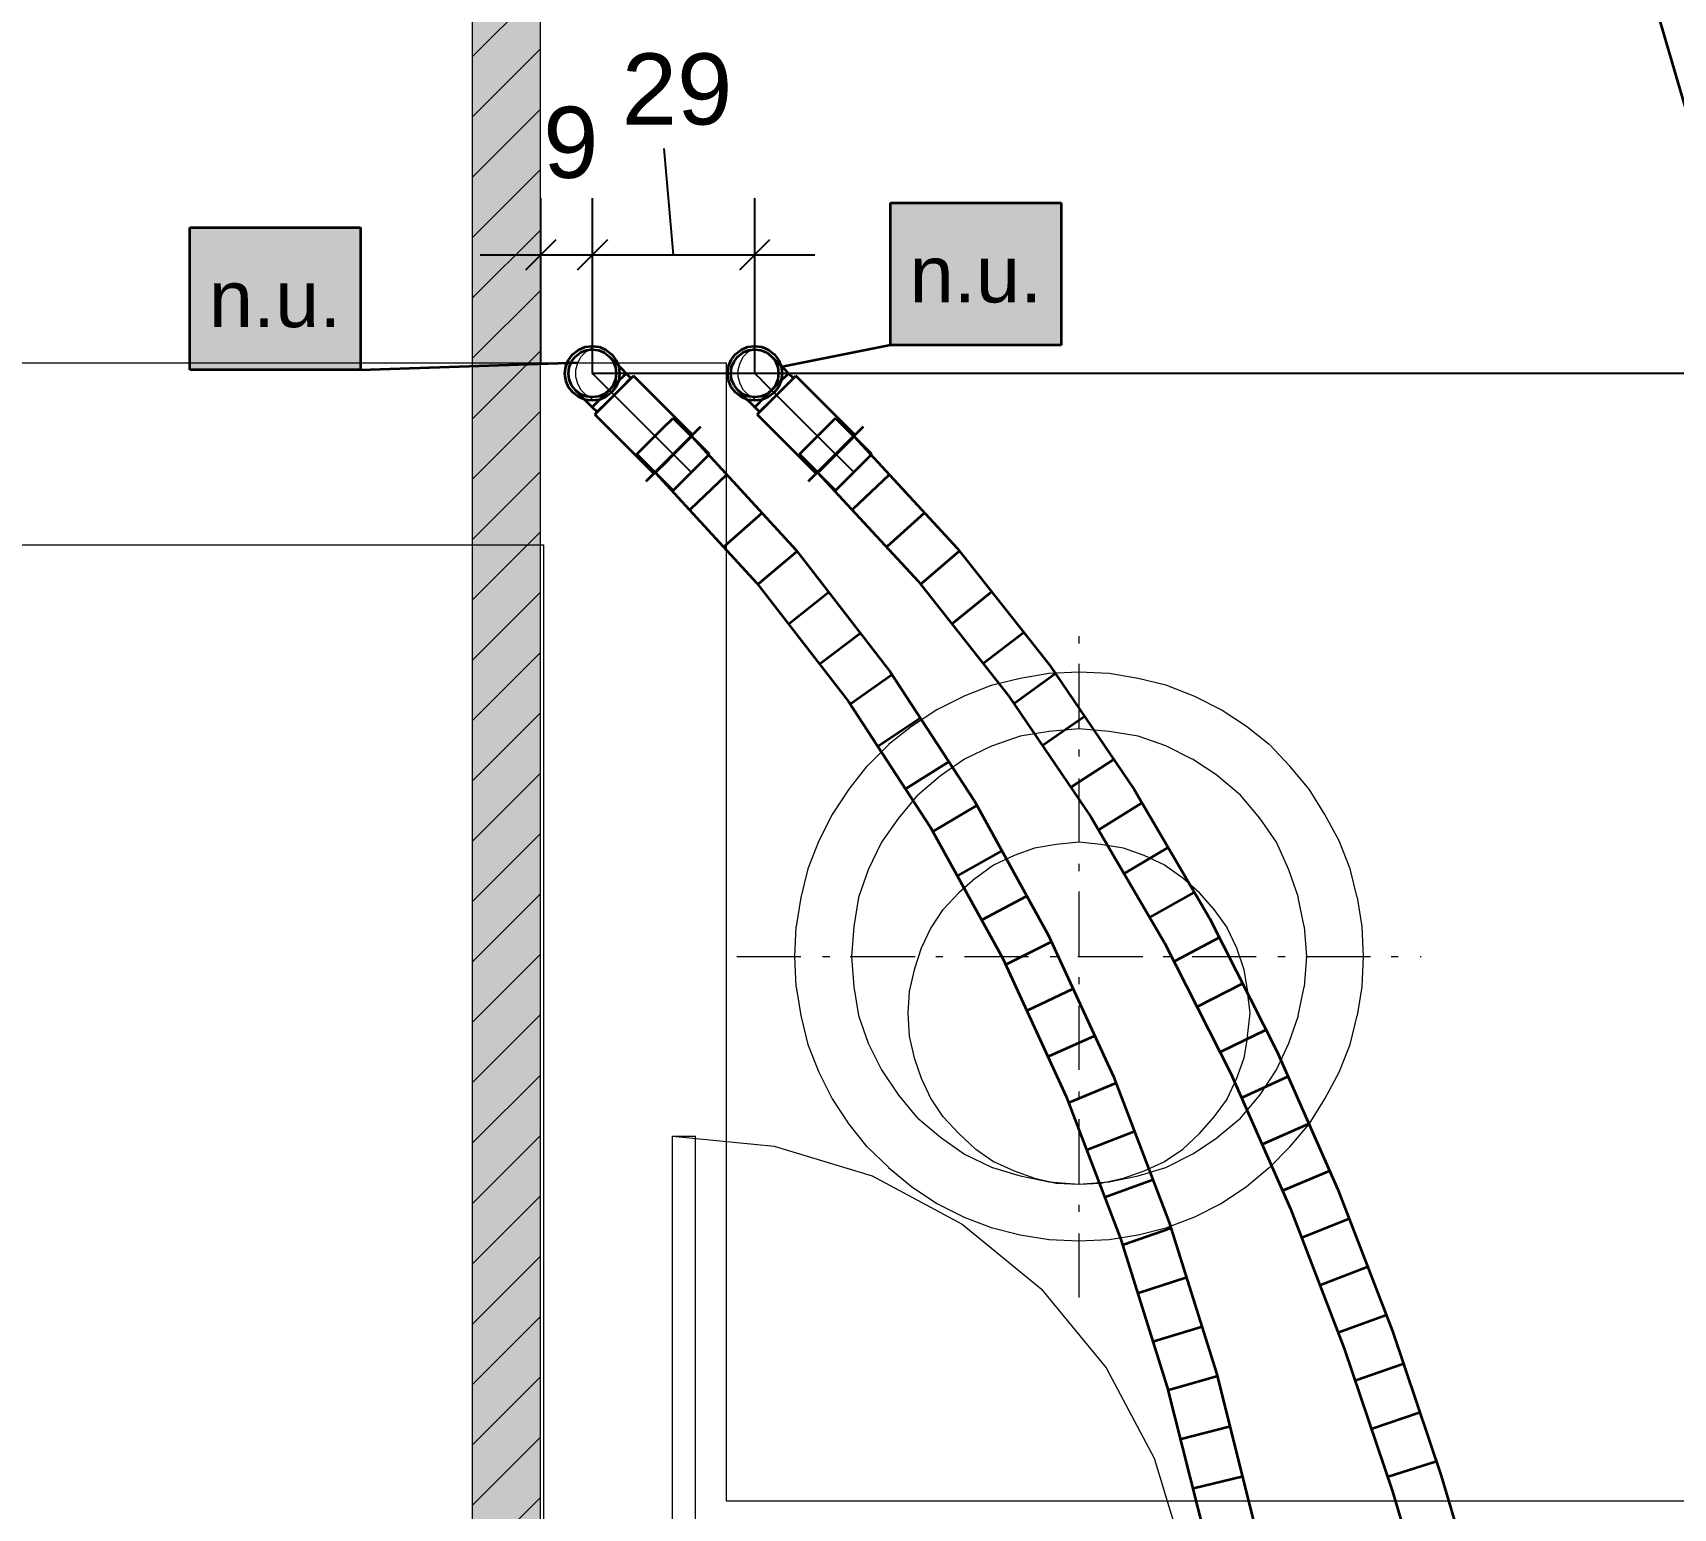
# Model space of a CAD drawing. Extents: x 0 to 1189, y 0 to 841.
# Drawn here: x 705.9 to 763.5, y 640 to 691.8 of the extents above; entities that cross this region are included whole.
import ezdxf
from ezdxf.lldxf.tags import DXFTag

# ---------------------------------------------------------------- set-up
doc = ezdxf.new("R2010")
doc.units = 0
doc.linetypes.add('_Hiddenline_', pattern=[3, 2, -1])
doc.layers.get('0').update_dxf_attribs({"lineweight": 35})
for name, color, linetype, lineweight in [('152.0 Kanalisation', 7, 'Continuous', 25), ('211.6 Mauerwerk Kontur', 7, 'Continuous', 25), ('255 Plangrafiken', 7, 'Continuous', 25), ('273.0 Innentüren', 7, 'Continuous', 25), ('Gebäude Kontur', 7, 'Continuous', 25)]:
    doc.layers.add(name, color=color, linetype=linetype, lineweight=lineweight)
for name, color, linetype, lineweight, true_color in [('L_Abluft_eingelegt', 7, 'fein_strichliert', 35, 0xffcc00), ('L_Mass', 5, 'Continuous', 25, 0x0000ff), ('L_Zuluft_eingelegt', 1, 'fein_strichliert', 35, 0xff0000)]:
    doc.layers.add(name, color=color, linetype=linetype, lineweight=lineweight, true_color=true_color)
doc.styles.get("Standard").update_dxf_attribs({"font": 'arial.ttf'})
tags = doc.linetypes.add('fein_strichliert', pattern=[4, 1, -2, 1]).pattern_tags.tags
tags[8:9] = [DXFTag(74, 4), DXFTag(75, 0), DXFTag(340, '0'), DXFTag(46, 0.0), DXFTag(50, 0.0), DXFTag(44, 0.0), DXFTag(45, 0.0)]
tags[6:7] = [DXFTag(74, 4), DXFTag(75, 0), DXFTag(340, '0'), DXFTag(46, 0.0), DXFTag(50, 0.0), DXFTag(44, 0.0), DXFTag(45, 0.0)]
tags[4:5] = [DXFTag(74, 4), DXFTag(75, 0), DXFTag(340, '0'), DXFTag(46, 0.0), DXFTag(50, 0.0), DXFTag(44, 0.0), DXFTag(45, 0.0)]
tags = doc.linetypes.add('Strichlin_lang', pattern=[0.5, 0.3, -0.2]).pattern_tags.tags
tags[6:7] = [DXFTag(74, 4), DXFTag(75, 0), DXFTag(340, '0'), DXFTag(46, 1.0), DXFTag(50, 0.0), DXFTag(44, 0.0), DXFTag(45, 0.0)]
tags[4:5] = [DXFTag(74, 4), DXFTag(75, 0), DXFTag(340, '0'), DXFTag(46, 1.0), DXFTag(50, 0.0), DXFTag(44, 0.0), DXFTag(45, 0.0)]
tags = doc.linetypes.add('STRICHPUNKT2', pattern=[12.7, 6.35, -3.175, 0, -3.175]).pattern_tags.tags
tags[10:11] = [DXFTag(74, 4), DXFTag(75, 0), DXFTag(340, '0'), DXFTag(46, 0.0), DXFTag(50, 0.0), DXFTag(44, 0.0), DXFTag(45, 0.0)]
tags[8:9] = [DXFTag(74, 4), DXFTag(75, 0), DXFTag(340, '0'), DXFTag(46, 0.0), DXFTag(50, 0.0), DXFTag(44, 0.0), DXFTag(45, 0.0)]
tags[6:7] = [DXFTag(74, 4), DXFTag(75, 0), DXFTag(340, '0'), DXFTag(46, 0.0), DXFTag(50, 0.0), DXFTag(44, 0.0), DXFTag(45, 0.0)]
tags[4:5] = [DXFTag(74, 4), DXFTag(75, 0), DXFTag(340, '0'), DXFTag(46, 0.0), DXFTag(50, 0.0), DXFTag(44, 0.0), DXFTag(45, 0.0)]
tags = doc.linetypes.add('Wipeout_Contour', pattern=[1, 0, -1]).pattern_tags.tags
tags[6:7] = [DXFTag(74, 4), DXFTag(75, 0), DXFTag(340, '0'), DXFTag(46, 1.0), DXFTag(50, 0.0), DXFTag(44, 0.0), DXFTag(45, 0.0)]
tags[4:5] = [DXFTag(74, 4), DXFTag(75, 0), DXFTag(340, '0'), DXFTag(46, 1.0), DXFTag(50, 0.0), DXFTag(44, 0.0), DXFTag(45, 0.0)]

# ---------------------------------------------------------------- blocks, each defined once
blk = doc.blocks.new('Referenz-A0SO6TOG06', base_point=(4.401, 96.704))
at = {"layer": '152.0 Kanalisation', "color": 0, "lineweight": 13}
for p, q in [((742.664, 670.366), (742.664, 670.62)), ((741.61, 669.307), (740.594, 669.138)), ((742.664, 669.35), (741.606, 669.307)), ((743.719, 669.307), (742.661, 669.35)), ((742.664, 667.36), (742.664, 669.646)), ((744.742, 669.138), (743.726, 669.307)), ((739.571, 668.884), (738.597, 668.503)), ((740.594, 669.138), (739.578, 668.884)), ((745.755, 668.884), (744.739, 669.138)), ((746.728, 668.503), (745.751, 668.884)), ((738.6, 668.503), (737.666, 668.037)), ((747.66, 668.037), (746.728, 668.503)), ((737.669, 668.037), (736.78, 667.445)), ((748.549, 667.445), (747.663, 668.037)), ((736.777, 667.445), (735.972, 666.81)), ((740.594, 667.106), (739.62, 666.767)), ((741.61, 667.275), (740.594, 667.106)), ((742.664, 667.36), (741.606, 667.275)), ((743.719, 667.275), (742.661, 667.36)), ((744.742, 667.106), (743.726, 667.275)), ((745.712, 666.767), (744.739, 667.106)), ((749.35, 666.81), (748.545, 667.445)), ((735.976, 666.81), (735.214, 666.048)), ((739.613, 666.767), (738.639, 666.302)), ((742.664, 666.386), (742.664, 666.64)), ((746.644, 666.302), (745.716, 666.767)), ((750.076, 666.048), (749.357, 666.81)), ((735.21, 666.048), (734.575, 665.243)), ((738.639, 666.302), (737.796, 665.709)), ((747.536, 665.709), (746.647, 666.302)), ((750.75, 665.243), (750.069, 666.048)), ((734.575, 665.243), (733.986, 664.354)), ((737.8, 665.709), (736.995, 665.032)), ((742.664, 663.381), (742.664, 665.624)), ((748.337, 665.032), (747.533, 665.709)), ((751.304, 664.354), (750.754, 665.243)), ((736.992, 665.032), (736.314, 664.227)), ((749.011, 664.227), (748.334, 665.032)), ((733.983, 664.354), (733.517, 663.423)), ((736.314, 664.227), (735.725, 663.381)), ((749.607, 663.381), (749.011, 664.227)), ((751.805, 663.423), (751.297, 664.354)), ((733.52, 663.423), (733.136, 662.449)), ((735.722, 663.381), (735.253, 662.407)), ((740.378, 662.915), (739.662, 662.576)), ((741.098, 663.169), (740.378, 662.915)), ((741.864, 663.296), (741.102, 663.169)), ((742.664, 663.381), (741.86, 663.296)), ((743.43, 663.296), (742.664, 663.381)), ((744.231, 663.169), (743.426, 663.296)), ((744.947, 662.915), (744.227, 663.169)), ((745.674, 662.576), (744.95, 662.915)), ((750.034, 662.407), (749.607, 663.381)), ((752.186, 662.449), (751.805, 663.423)), ((733.139, 662.449), (732.885, 661.433)), ((735.253, 662.407), (734.914, 661.433)), ((739.662, 662.576), (739.031, 662.111)), ((742.664, 662.365), (742.664, 662.619)), ((746.309, 662.111), (745.67, 662.576)), ((750.373, 661.433), (750.03, 662.407)), ((752.44, 661.433), (752.186, 662.449)), ((739.027, 662.111), (738.435, 661.603)), ((746.901, 661.603), (746.309, 662.111)), ((732.885, 661.433), (732.72, 660.417)), ((734.914, 661.433), (734.748, 660.417)), ((738.435, 661.603), (737.884, 661.01)), ((742.664, 659.359), (742.664, 661.645)), ((747.406, 661.01), (746.898, 661.603)), ((750.577, 660.417), (750.369, 661.433)), ((752.613, 660.417), (752.443, 661.433)), ((737.881, 661.01), (737.457, 660.375)), ((747.875, 660.375), (747.409, 661.01)), ((732.713, 660.417), (732.67, 659.359)), ((734.748, 660.417), (734.667, 659.359)), ((737.461, 660.375), (737.119, 659.655)), ((748.21, 659.655), (747.871, 660.375)), ((750.669, 659.359), (750.584, 660.417)), ((752.655, 659.359), (752.616, 660.417)), ((737.115, 659.655), (736.865, 658.893)), ((748.468, 658.893), (748.214, 659.655)), ((730.642, 659.359), (732.885, 659.359)), ((732.67, 659.359), (732.713, 658.301)), ((733.644, 659.359), (733.901, 659.359)), ((734.621, 659.359), (736.907, 659.359)), ((734.667, 659.359), (734.748, 658.301)), ((736.868, 658.893), (736.699, 658.131)), ((737.63, 659.359), (737.881, 659.359)), ((738.639, 659.359), (740.883, 659.359)), ((741.652, 659.359), (741.906, 659.359)), ((742.619, 659.359), (744.905, 659.359)), ((745.624, 659.359), (745.878, 659.359)), ((746.644, 659.359), (748.887, 659.359)), ((748.591, 658.131), (748.468, 658.893)), ((749.646, 659.359), (749.903, 659.359)), ((750.584, 658.301), (750.669, 659.359)), ((750.627, 659.359), (752.909, 659.359)), ((752.616, 658.301), (752.655, 659.359)), ((753.629, 659.359), (753.883, 659.359)), ((754.645, 659.359), (754.684, 659.359)), ((732.72, 658.301), (732.885, 657.285)), ((734.748, 658.301), (734.914, 657.285)), ((742.664, 658.385), (742.664, 658.639)), ((750.369, 657.285), (750.577, 658.301)), ((752.443, 657.285), (752.613, 658.301)), ((736.695, 658.131), (736.65, 657.369)), ((748.672, 657.369), (748.588, 658.131)), ((732.885, 657.285), (733.139, 656.269)), ((734.914, 657.285), (735.253, 656.311)), ((736.65, 657.369), (736.695, 656.565)), ((742.664, 655.38), (742.664, 657.623)), ((748.588, 656.565), (748.672, 657.369)), ((750.03, 656.311), (750.373, 657.285)), ((752.186, 656.269), (752.44, 657.285)), ((736.699, 656.565), (736.868, 655.803)), ((748.468, 655.803), (748.591, 656.565)), ((733.136, 656.269), (733.52, 655.295)), ((735.253, 656.311), (735.722, 655.38)), ((749.607, 655.38), (750.034, 656.311)), ((751.805, 655.295), (752.186, 656.269)), ((736.865, 655.803), (737.115, 655.083)), ((748.214, 655.083), (748.468, 655.803)), ((733.517, 655.295), (733.983, 654.364)), ((735.725, 655.38), (736.314, 654.491)), ((737.119, 655.083), (737.461, 654.364)), ((747.871, 654.364), (748.21, 655.083)), ((749.011, 654.491), (749.607, 655.38)), ((751.297, 654.364), (751.805, 655.295)), ((733.986, 654.364), (734.575, 653.475)), ((736.314, 654.491), (736.992, 653.686)), ((737.457, 654.364), (737.881, 653.729)), ((742.664, 654.364), (742.664, 654.618)), ((747.409, 653.729), (747.875, 654.364)), ((748.334, 653.686), (749.011, 654.491)), ((750.754, 653.475), (751.304, 654.364)), ((736.995, 653.686), (737.8, 653.009)), ((737.884, 653.729), (738.435, 653.136)), ((746.898, 653.136), (747.406, 653.729)), ((747.533, 653.009), (748.337, 653.686)), ((734.575, 653.475), (735.21, 652.67)), ((738.435, 653.136), (739.027, 652.586)), ((742.664, 651.358), (742.664, 653.644)), ((746.309, 652.586), (746.901, 653.136)), ((750.069, 652.67), (750.75, 653.475)), ((735.214, 652.67), (735.976, 651.951)), ((737.796, 653.009), (738.639, 652.416)), ((739.031, 652.586), (739.662, 652.162)), ((745.67, 652.162), (746.309, 652.586)), ((746.647, 652.416), (747.536, 653.009)), ((749.357, 651.951), (750.076, 652.67)), ((735.972, 651.951), (736.777, 651.273)), ((738.639, 652.416), (739.613, 651.951)), ((739.62, 651.951), (740.594, 651.654)), ((739.662, 652.162), (740.378, 651.824)), ((744.739, 651.654), (745.712, 651.951)), ((744.95, 651.824), (745.674, 652.162)), ((745.716, 651.951), (746.644, 652.416)), ((748.545, 651.273), (749.35, 651.951)), ((740.378, 651.824), (741.098, 651.57)), ((740.594, 651.654), (741.61, 651.443)), ((741.102, 651.57), (741.864, 651.4)), ((741.606, 651.443), (742.664, 651.358)), ((741.86, 651.4), (742.664, 651.358)), ((742.661, 651.358), (743.719, 651.443)), ((742.664, 651.358), (743.43, 651.4)), ((743.426, 651.4), (744.231, 651.57)), ((743.726, 651.443), (744.742, 651.654)), ((744.227, 651.57), (744.947, 651.824)), ((736.78, 651.273), (737.669, 650.681)), ((747.663, 650.681), (748.549, 651.273)), ((737.666, 650.681), (738.6, 650.215)), ((738.597, 650.215), (739.571, 649.834)), ((742.664, 650.384), (742.664, 650.638)), ((745.751, 649.834), (746.728, 650.215)), ((746.728, 650.215), (747.66, 650.681)), ((739.578, 649.834), (740.594, 649.58)), ((744.739, 649.58), (745.755, 649.834)), ((740.594, 649.58), (741.61, 649.411)), ((741.606, 649.411), (742.664, 649.368)), ((742.661, 649.368), (743.719, 649.411)), ((742.664, 647.379), (742.664, 649.622)), ((743.726, 649.411), (744.742, 649.58))]:
    blk.add_line(p, q, dxfattribs=at)
at = {"layer": '211.6 Mauerwerk Kontur', "color": 0, "lineweight": 18}
for p, q in [((721.345, 728.424), (721.342, 634.724)), ((723.742, 634.724), (723.745, 728.424))]:
    blk.add_line(p, q, dxfattribs=at)
at = {"layer": '255 Plangrafiken', "color": 0, "linetype": 'Wipeout_Contour', "lineweight": 0, "ltscale": 34.035923}
for p, q in [((721.345, 728.424), (721.342, 634.724)), ((723.742, 634.724), (723.745, 728.424))]:
    blk.add_line(p, q, dxfattribs=at)
at = {"layer": '255 Plangrafiken', "color": 0, "lineweight": 13}
for p, q in [((721.344, 690.981), (723.744, 693.381)), ((721.344, 688.86), (723.744, 691.26)), ((721.343, 686.738), (723.744, 689.138)), ((721.343, 684.617), (723.743, 687.017)), ((721.343, 682.496), (723.743, 684.896)), ((721.343, 680.374), (723.743, 682.774)), ((721.343, 678.253), (723.743, 680.653)), ((721.343, 676.131), (723.743, 678.531)), ((721.343, 674.01), (723.743, 676.41)), ((721.343, 671.889), (723.743, 674.289)), ((721.343, 669.767), (723.743, 672.167)), ((721.343, 667.646), (723.743, 670.046)), ((721.343, 665.524), (723.743, 667.925)), ((721.343, 663.403), (723.743, 665.803)), ((721.343, 661.282), (723.743, 663.682)), ((721.343, 659.16), (723.743, 661.56)), ((721.343, 657.039), (723.743, 659.439)), ((721.342, 654.918), (723.743, 657.318)), ((721.342, 652.796), (723.742, 655.196)), ((721.342, 650.675), (723.742, 653.075)), ((721.342, 648.553), (723.742, 650.953)), ((721.342, 646.432), (723.742, 648.832)), ((721.342, 644.311), (723.742, 646.711)), ((721.342, 642.189), (723.742, 644.589)), ((721.342, 640.068), (723.742, 642.468)), ((721.342, 637.946), (723.742, 640.347))]:
    blk.add_line(p, q, dxfattribs=at)
at = {"layer": '255 Plangrafiken', "color": 7, "linetype": 'Wipeout_Contour', "lineweight": 0, "ltscale": 34.035923, "true_color": 0xffffff}
for points in [[(723.742, 634.724), (721.342, 634.724), (723.745, 728.424)], [(721.342, 634.724), (723.745, 728.424), (721.345, 728.424)]]:
    blk.add_solid(points, dxfattribs=at)
at = {"layer": '273.0 Innentüren', "color": 0, "lineweight": 13}
for p, q in [((728.382, 634.824), (728.382, 653.044)), ((728.382, 653.044), (729.182, 653.044)), ((728.382, 653.044), (731.956, 652.692)), ((729.182, 634.724), (729.182, 653.044)), ((731.956, 652.692), (735.393, 651.649)), ((735.393, 651.649), (738.56, 649.956)), ((738.56, 649.956), (741.336, 647.678)), ((741.336, 647.678), (743.615, 644.902)), ((743.615, 644.902), (745.308, 641.734)), ((745.308, 641.734), (746.35, 638.298))]:
    blk.add_line(p, q, dxfattribs=at)
at = {"layer": 'Gebäude Kontur', "color": 0, "linetype": 'Strichlin_lang', "lineweight": 13, "ltscale": 0.13}
for p, q in [((613.445, 680.227), (730.26, 680.226)), ((730.26, 680.226), (730.26, 640.226)), ((619.843, 673.827), (723.844, 673.827)), ((723.844, 673.827), (723.844, 633.824)), ((730.26, 640.226), (894.26, 640.226))]:
    blk.add_line(p, q, dxfattribs=at)
blk = doc.blocks.new('Verbindungselement 90-A0SO6TP406', base_point=(732.837, 675.743))
at = {"color": 0, "linetype": 'ByBlock', "lineweight": -2, "ltscale": 0.35}
for p, q in [((735.072, 677.977), (733.148, 676.054)), ((733.21, 677.388), (733.737, 677.916)), ((733.737, 677.916), (734.11, 678.288)), ((735.383, 677.016), (734.11, 678.288)), ((732.837, 677.016), (733.21, 677.388)), ((734.428, 677.334), (734.275, 677.18)), ((734.56, 677.466), (734.428, 677.334)), ((734.661, 677.567), (734.56, 677.466)), ((734.725, 677.63), (734.661, 677.567)), ((734.746, 677.652), (734.725, 677.63)), ((732.837, 677.016), (734.11, 675.743)), ((733.945, 676.851), (733.792, 676.697)), ((734.11, 677.016), (733.945, 676.851)), ((734.275, 677.18), (734.11, 677.016)), ((735.01, 676.643), (735.383, 677.016)), ((733.495, 676.401), (733.473, 676.379)), ((733.559, 676.464), (733.495, 676.401)), ((733.66, 676.566), (733.559, 676.464)), ((733.792, 676.697), (733.66, 676.566)), ((734.483, 676.116), (735.01, 676.643)), ((734.11, 675.743), (734.483, 676.116))]:
    blk.add_line(p, q, dxfattribs=at)
at = {"color": 0, "linetype": 'STRICHPUNKT2', "lineweight": 25, "ltscale": 0.25}
blk.add_line((734.746, 676.379), (733.473, 677.652), dxfattribs=at)
blk = doc.blocks.new('Kunststoffbogen 90°-A0SO6TPK06', base_point=(730.307, 676.337))
at = {"color": 0, "linetype": 'ByBlock', "lineweight": -2, "ltscale": 0.35}
for p, q in [((730.787, 680.69), (731.019, 680.785)), ((731.019, 680.785), (731.267, 680.818)), ((731.267, 680.818), (731.516, 680.785)), ((731.516, 680.785), (731.747, 680.69)), ((730.34, 680.107), (730.436, 680.338)), ((730.436, 680.338), (730.588, 680.537)), ((730.456, 680.076), (730.54, 680.278)), ((730.54, 680.278), (730.673, 680.452)), ((730.588, 680.537), (730.787, 680.69)), ((730.673, 680.452), (730.847, 680.586)), ((730.847, 680.586), (731.05, 680.67)), ((731.05, 680.67), (731.267, 680.698)), ((731.267, 680.698), (731.485, 680.67)), ((731.485, 680.67), (731.687, 680.586)), ((731.687, 680.586), (731.861, 680.452)), ((731.747, 680.69), (731.946, 680.537)), ((731.861, 680.452), (731.882, 680.432)), ((731.861, 680.452), (731.995, 680.278)), ((731.882, 680.432), (731.941, 680.373)), ((731.941, 680.373), (732.035, 680.278)), ((731.946, 680.537), (732.099, 680.338)), ((731.995, 680.278), (732.079, 680.076)), ((732.035, 680.278), (732.158, 680.155)), ((732.099, 680.338), (732.195, 680.107)), ((730.307, 679.858), (730.34, 680.107)), ((730.34, 679.61), (730.307, 679.858)), ((730.436, 679.378), (730.34, 679.61)), ((730.427, 679.858), (730.456, 680.076)), ((730.456, 679.641), (730.427, 679.858)), ((730.54, 679.438), (730.456, 679.641)), ((732.079, 679.641), (731.995, 679.438)), ((732.079, 680.076), (732.107, 679.858)), ((732.107, 679.858), (732.079, 679.641)), ((732.195, 679.61), (732.099, 679.378)), ((732.455, 679.858), (732.107, 679.51)), ((732.158, 680.155), (732.302, 680.012)), ((732.195, 680.107), (732.227, 679.858)), ((732.227, 679.858), (732.195, 679.61)), ((732.625, 679.688), (732.277, 679.341)), ((732.302, 680.012), (732.455, 679.858)), ((732.312, 679.376), (732.71, 679.773)), ((732.625, 679.688), (732.455, 679.858)), ((734.789, 677.694), (732.71, 679.773)), ((730.588, 679.179), (730.436, 679.378)), ((730.673, 679.264), (730.54, 679.438)), ((730.787, 679.027), (730.588, 679.179)), ((730.673, 679.264), (730.694, 679.244)), ((730.847, 679.131), (730.673, 679.264)), ((730.694, 679.244), (730.753, 679.185)), ((730.753, 679.185), (730.847, 679.09)), ((731.019, 678.931), (730.787, 679.027)), ((731.05, 679.047), (730.847, 679.131)), ((730.847, 679.09), (730.97, 678.967)), ((731.267, 679.018), (731.05, 679.047)), ((731.485, 679.047), (731.267, 679.018)), ((731.687, 679.131), (731.485, 679.047)), ((731.747, 679.027), (731.516, 678.931)), ((732.107, 679.51), (731.615, 679.018)), ((731.861, 679.264), (731.687, 679.131)), ((731.946, 679.179), (731.747, 679.027)), ((731.75, 678.813), (732.312, 679.376)), ((732.277, 679.341), (731.785, 678.848)), ((731.995, 679.438), (731.861, 679.264)), ((732.099, 679.378), (731.946, 679.179)), ((730.97, 678.967), (731.114, 678.824)), ((731.267, 678.898), (731.019, 678.931)), ((731.114, 678.824), (731.267, 678.67)), ((731.615, 679.018), (731.267, 678.67)), ((731.516, 678.931), (731.267, 678.898)), ((731.267, 678.67), (731.437, 678.501)), ((731.352, 678.416), (731.75, 678.813)), ((731.785, 678.848), (731.437, 678.501)), ((731.352, 678.416), (733.431, 676.337)), ((734.391, 677.297), (734.789, 677.694)), ((733.431, 676.337), (733.829, 676.734)), ((733.829, 676.734), (734.391, 677.297))]:
    blk.add_line(p, q, dxfattribs=at)
at = {"color": 0, "linetype": '_Hiddenline_', "lineweight": 18}
for p, q in [((731.052, 680.627), (731.267, 680.758)), ((730.69, 679.984), (730.754, 680.227)), ((730.754, 680.227), (730.877, 680.447)), ((730.877, 680.447), (731.052, 680.627)), ((730.69, 679.732), (730.69, 679.984)), ((730.754, 679.489), (730.69, 679.732)), ((730.877, 679.27), (730.754, 679.489)), ((731.052, 679.089), (730.877, 679.27)), ((731.267, 678.958), (731.052, 679.089))]:
    blk.add_line(p, q, dxfattribs=at)
at = {"color": 0, "linetype": 'STRICHPUNKT2', "lineweight": 25, "ltscale": 0.25}
for p, q in [((731.267, 679.858), (731.267, 679.858)), ((731.267, 679.858), (731.288, 679.838)), ((731.288, 679.838), (731.347, 679.779)), ((731.347, 679.779), (731.441, 679.684)), ((731.441, 679.684), (731.564, 679.561)), ((731.564, 679.561), (731.708, 679.418)), ((731.708, 679.418), (731.861, 679.264)), ((731.861, 679.264), (734.11, 677.016))]:
    blk.add_line(p, q, dxfattribs=at)
blk = doc.blocks.new('Bauteilbeschriftung-A0SO6TPM06', base_point=(732.229, 680.085))
at = {"color": 0, "linetype": 'Continuous', "lineweight": -2, "ltscale": 0.35}
for p, q in [((736.039, 685.85), (742.032, 685.85)), ((736.039, 680.85), (736.039, 685.85)), ((742.032, 685.85), (742.032, 680.85)), ((742.032, 680.85), (736.039, 680.85))]:
    blk.add_line(p, q, dxfattribs=at)
at = {"color": 0, "linetype": 'ByBlock', "lineweight": -2, "ltscale": 0.35}
blk.add_line((736.039, 680.85), (732.229, 680.085), dxfattribs=at)
at = {"color": 7, "linetype": 'ByBlock', "lineweight": -2, "ltscale": 0.35, "true_color": 0xffffff}
for points in [[(736.039, 680.85), (742.032, 680.85), (736.039, 685.85)], [(742.032, 680.85), (736.039, 685.85), (742.032, 685.85)]]:
    blk.add_solid(points, dxfattribs=at)
at = {"color": 0, "linetype": 'ByBlock', "lineweight": -2, "ltscale": 0.35, "insert": (736.706, 684.35), "char_height": 2, "attachment_point": 1}
blk.add_mtext('{\\fArial;n.u.}', dxfattribs=at)
blk = doc.blocks.new('Lüftungsrohr ComfoTube 90_ Rolle à 50 m-A0SO6TPU06', base_point=(733.488, 523.296))
at = {"color": 0, "linetype": 'ByBlock', "lineweight": -2, "ltscale": 0.35}
for p, q in [((734.124, 677.001), (734.442, 677.32)), ((734.442, 677.32), (734.675, 677.553)), ((734.675, 677.553), (734.76, 677.638)), ((734.76, 677.638), (738.381, 673.718)), ((734.124, 677.001), (733.806, 676.683)), ((733.573, 676.45), (733.488, 676.365)), ((733.488, 676.365), (737.013, 672.549)), ((733.806, 676.683), (733.573, 676.45)), ((735.979, 676.28), (734.712, 675.079)), ((737.216, 674.941), (735.918, 673.774)), ((738.445, 673.594), (737.116, 672.462)), ((738.381, 673.718), (741.654, 669.578)), ((737.013, 672.549), (740.202, 668.514)), ((739.575, 672.165), (738.218, 671.067)), ((740.706, 670.735), (739.32, 669.673)), ((741.816, 669.291), (740.404, 668.265)), ((741.654, 669.578), (744.602, 665.236)), ((740.202, 668.514), (743.08, 664.275)), ((742.84, 667.785), (741.403, 666.793)), ((743.863, 666.278), (742.402, 665.321)), ((744.602, 665.236), (747.252, 660.71)), ((744.854, 664.752), (743.372, 663.83)), ((743.08, 664.275), (745.672, 659.848)), ((745.774, 663.183), (744.271, 662.293)), ((746.693, 661.612), (745.171, 660.757)), ((747.252, 660.71), (749.63, 656.017)), ((747.571, 660.021), (746.032, 659.198)), ((745.672, 659.848), (748.003, 655.247)), ((748.393, 658.4), (746.837, 657.608)), ((749.214, 656.779), (747.643, 656.017)), ((749.63, 656.017), (751.761, 651.174)), ((748.003, 655.247), (750.098, 650.489)), ((749.988, 655.136), (748.403, 654.405)), ((750.72, 653.475), (749.122, 652.771)), ((751.451, 651.814), (749.841, 651.138)), ((751.761, 651.174), (753.673, 646.198)), ((750.098, 650.489), (751.98, 645.588)), ((752.133, 650.133), (750.512, 649.483)), ((752.783, 648.44), (751.153, 647.815)), ((753.433, 646.748), (751.794, 646.147)), ((753.673, 646.198), (755.39, 641.106)), ((751.98, 645.588), (753.675, 640.562)), ((754.036, 645.039), (752.388, 644.461)), ((754.615, 643.323), (752.96, 642.766)), ((755.193, 641.606), (753.531, 641.072)), ((755.39, 641.106), (756.939, 635.912)), ((753.675, 640.562), (755.207, 635.428))]:
    blk.add_line(p, q, dxfattribs=at)
blk = doc.blocks.new('Verbindungselement 90-A0SO6TQ406', base_point=(727.13, 675.743))
at = {"color": 0, "linetype": 'ByBlock', "lineweight": -2, "ltscale": 0.35}
for p, q in [((729.364, 677.977), (727.441, 676.054)), ((727.503, 677.388), (728.03, 677.916)), ((728.03, 677.916), (728.403, 678.288)), ((729.676, 677.016), (728.403, 678.288)), ((727.13, 677.016), (727.503, 677.388)), ((728.721, 677.334), (728.567, 677.18)), ((728.853, 677.466), (728.721, 677.334)), ((728.954, 677.567), (728.853, 677.466)), ((729.017, 677.63), (728.954, 677.567)), ((729.039, 677.652), (729.017, 677.63)), ((727.13, 677.016), (728.403, 675.743)), ((728.238, 676.851), (728.085, 676.697)), ((728.403, 677.016), (728.238, 676.851)), ((728.567, 677.18), (728.403, 677.016)), ((729.303, 676.643), (729.676, 677.016)), ((727.788, 676.401), (727.766, 676.379)), ((727.852, 676.464), (727.788, 676.401)), ((727.953, 676.566), (727.852, 676.464)), ((728.085, 676.697), (727.953, 676.566)), ((728.776, 676.116), (729.303, 676.643)), ((728.403, 675.743), (728.776, 676.116))]:
    blk.add_line(p, q, dxfattribs=at)
at = {"color": 0, "linetype": 'STRICHPUNKT2', "lineweight": 25, "ltscale": 0.25}
blk.add_line((729.039, 676.379), (727.766, 677.652), dxfattribs=at)
blk = doc.blocks.new('Lüftungsrohr ComfoTube 90_ Rolle à 50 m-A0SO6TQM06', base_point=(727.781, 510.27))
at = {"color": 0, "linetype": 'ByBlock', "lineweight": -2, "ltscale": 0.35}
for p, q in [((728.417, 677.001), (728.735, 677.32)), ((728.735, 677.32), (728.968, 677.553)), ((728.968, 677.553), (729.053, 677.638)), ((729.053, 677.638), (732.723, 673.638)), ((728.417, 677.001), (728.099, 676.683)), ((727.866, 676.45), (727.781, 676.365)), ((727.781, 676.365), (731.347, 672.478)), ((728.099, 676.683), (727.866, 676.45)), ((730.268, 676.275), (728.999, 675.076)), ((731.502, 674.93), (730.199, 673.768)), ((732.732, 673.582), (731.397, 672.458)), ((732.723, 673.638), (736.028, 669.366)), ((731.347, 672.478), (734.561, 668.323)), ((733.849, 672.14), (732.483, 671.053)), ((734.965, 670.697), (733.569, 669.648)), ((736.073, 669.248), (734.649, 668.238)), ((736.028, 669.366), (738.98, 664.845)), ((734.561, 668.323), (737.437, 663.919)), ((737.07, 667.722), (735.62, 666.75)), ((738.067, 666.195), (736.591, 665.262)), ((739.05, 664.661), (737.551, 663.767)), ((738.98, 664.845), (741.59, 660.097)), ((737.437, 663.919), (739.983, 659.287)), ((739.928, 663.065), (738.407, 662.208)), ((740.806, 661.469), (739.264, 660.65)), ((741.59, 660.097), (743.871, 655.145)), ((741.668, 659.865), (740.106, 659.084)), ((739.983, 659.287), (742.213, 654.447)), ((742.429, 658.212), (740.851, 657.467)), ((743.191, 656.559), (741.595, 655.85)), ((743.936, 654.9), (742.325, 654.227)), ((743.871, 655.145), (745.834, 650.012)), ((742.213, 654.447), (744.135, 649.421)), ((744.586, 653.201), (742.961, 652.563)), ((745.236, 651.503), (743.598, 650.899)), ((745.873, 649.8), (744.222, 649.231)), ((745.834, 650.012), (747.493, 644.719)), ((744.135, 649.421), (745.761, 644.23)), ((746.417, 648.066), (744.755, 647.529)), ((746.96, 646.332), (745.288, 645.828)), ((747.496, 644.596), (745.815, 644.125)), ((747.493, 644.719), (748.858, 639.288)), ((745.761, 644.23), (747.102, 638.896)), ((747.939, 642.836), (746.25, 642.394)), ((748.382, 641.075), (746.685, 640.664))]:
    blk.add_line(p, q, dxfattribs=at)
blk = doc.blocks.new('Kunststoffbogen 90°-A0SO6TQU06', base_point=(724.6, 676.337))
at = {"color": 0, "linetype": 'ByBlock', "lineweight": -2, "ltscale": 0.35}
for p, q in [((725.08, 680.69), (725.312, 680.785)), ((725.312, 680.785), (725.56, 680.818)), ((725.56, 680.818), (725.809, 680.785)), ((725.809, 680.785), (726.04, 680.69)), ((724.633, 680.107), (724.729, 680.338)), ((724.729, 680.338), (724.881, 680.537)), ((724.749, 680.076), (724.833, 680.278)), ((724.833, 680.278), (724.966, 680.452)), ((724.881, 680.537), (725.08, 680.69)), ((724.966, 680.452), (725.14, 680.586)), ((725.14, 680.586), (725.343, 680.67)), ((725.343, 680.67), (725.56, 680.698)), ((725.56, 680.698), (725.778, 680.67)), ((725.778, 680.67), (725.98, 680.586)), ((725.98, 680.586), (726.154, 680.452)), ((726.04, 680.69), (726.239, 680.537)), ((726.154, 680.452), (726.174, 680.432)), ((726.154, 680.452), (726.288, 680.278)), ((726.174, 680.432), (726.234, 680.373)), ((726.234, 680.373), (726.328, 680.278)), ((726.239, 680.537), (726.392, 680.338)), ((726.288, 680.278), (726.372, 680.076)), ((726.328, 680.278), (726.451, 680.155)), ((726.392, 680.338), (726.487, 680.107)), ((724.6, 679.858), (724.633, 680.107)), ((724.633, 679.61), (724.6, 679.858)), ((724.729, 679.378), (724.633, 679.61)), ((724.72, 679.858), (724.749, 680.076)), ((724.749, 679.641), (724.72, 679.858)), ((724.833, 679.438), (724.749, 679.641)), ((726.372, 679.641), (726.288, 679.438)), ((726.372, 680.076), (726.4, 679.858)), ((726.4, 679.858), (726.372, 679.641)), ((726.487, 679.61), (726.392, 679.378)), ((726.748, 679.858), (726.4, 679.51)), ((726.451, 680.155), (726.594, 680.012)), ((726.487, 680.107), (726.52, 679.858)), ((726.52, 679.858), (726.487, 679.61)), ((726.918, 679.688), (726.57, 679.341)), ((726.594, 680.012), (726.748, 679.858)), ((726.605, 679.376), (727.003, 679.773)), ((726.918, 679.688), (726.748, 679.858)), ((729.082, 677.694), (727.003, 679.773)), ((724.881, 679.179), (724.729, 679.378)), ((724.966, 679.264), (724.833, 679.438)), ((725.08, 679.027), (724.881, 679.179)), ((724.966, 679.264), (724.986, 679.244)), ((725.14, 679.131), (724.966, 679.264)), ((724.986, 679.244), (725.046, 679.185)), ((725.046, 679.185), (725.14, 679.09)), ((725.312, 678.931), (725.08, 679.027)), ((725.343, 679.047), (725.14, 679.131)), ((725.14, 679.09), (725.263, 678.967)), ((725.56, 679.018), (725.343, 679.047)), ((725.778, 679.047), (725.56, 679.018)), ((725.98, 679.131), (725.778, 679.047)), ((726.04, 679.027), (725.809, 678.931)), ((726.4, 679.51), (725.908, 679.018)), ((726.154, 679.264), (725.98, 679.131)), ((726.239, 679.179), (726.04, 679.027)), ((726.043, 678.813), (726.605, 679.376)), ((726.57, 679.341), (726.078, 678.848)), ((726.288, 679.438), (726.154, 679.264)), ((726.392, 679.378), (726.239, 679.179)), ((725.263, 678.967), (725.406, 678.824)), ((725.56, 678.898), (725.312, 678.931)), ((725.406, 678.824), (725.56, 678.67)), ((725.908, 679.018), (725.56, 678.67)), ((725.809, 678.931), (725.56, 678.898)), ((725.56, 678.67), (725.73, 678.501)), ((725.645, 678.416), (726.043, 678.813)), ((726.078, 678.848), (725.73, 678.501)), ((725.645, 678.416), (727.724, 676.337)), ((728.684, 677.297), (729.082, 677.694)), ((727.724, 676.337), (728.122, 676.734)), ((728.122, 676.734), (728.684, 677.297))]:
    blk.add_line(p, q, dxfattribs=at)
at = {"color": 0, "linetype": '_Hiddenline_', "lineweight": 18}
for p, q in [((725.345, 680.627), (725.56, 680.758)), ((724.983, 679.984), (725.047, 680.227)), ((725.047, 680.227), (725.17, 680.447)), ((725.17, 680.447), (725.345, 680.627)), ((724.983, 679.732), (724.983, 679.984)), ((725.047, 679.489), (724.983, 679.732)), ((725.17, 679.27), (725.047, 679.489)), ((725.345, 679.089), (725.17, 679.27)), ((725.56, 678.958), (725.345, 679.089))]:
    blk.add_line(p, q, dxfattribs=at)
at = {"color": 0, "linetype": 'STRICHPUNKT2', "lineweight": 25, "ltscale": 0.25}
for p, q in [((725.56, 679.858), (725.56, 679.858)), ((725.56, 679.858), (725.58, 679.838)), ((725.58, 679.838), (725.64, 679.779)), ((725.64, 679.779), (725.734, 679.684)), ((725.734, 679.684), (725.857, 679.561)), ((725.857, 679.561), (726, 679.418)), ((726, 679.418), (726.154, 679.264)), ((726.154, 679.264), (728.403, 677.016))]:
    blk.add_line(p, q, dxfattribs=at)
blk = doc.blocks.new('Bauteilbeschriftung-A0SO6TQW06', base_point=(711.417, 679.981))
at = {"color": 0, "linetype": 'Continuous', "lineweight": -2, "ltscale": 0.35}
for p, q in [((711.417, 684.981), (717.409, 684.981)), ((711.417, 679.981), (711.417, 684.981)), ((717.409, 684.981), (717.409, 679.981)), ((717.409, 679.981), (711.417, 679.981))]:
    blk.add_line(p, q, dxfattribs=at)
at = {"color": 0, "linetype": 'ByBlock', "lineweight": -2, "ltscale": 0.35}
blk.add_line((717.409, 679.981), (725.052, 680.238), dxfattribs=at)
at = {"color": 7, "linetype": 'ByBlock', "lineweight": -2, "ltscale": 0.35, "true_color": 0xffffff}
for points in [[(711.417, 679.981), (717.409, 679.981), (711.417, 684.981)], [(717.409, 679.981), (711.417, 684.981), (717.409, 684.981)]]:
    blk.add_solid(points, dxfattribs=at)
at = {"color": 0, "linetype": 'ByBlock', "lineweight": -2, "ltscale": 0.35, "insert": (712.083, 683.481), "char_height": 2, "attachment_point": 1}
blk.add_mtext('{\\fArial;n.u.}', dxfattribs=at)
blk = doc.blocks.new('Lüftungsrohr ComfoTube 90_ Rolle à 50 m-A0SO6TS806', base_point=(716.504, 463.244))
at = {"color": 0, "linetype": 'ByBlock', "lineweight": -2, "ltscale": 0.35}
blk.add_line((762.328, 694.804), (765.137, 685.168), dxfattribs=at)
blk = doc.blocks.new('Maß-A0SO6TT406', base_point=(714.254, 455.59))
at = {"color": 0, "linetype": 'ByBlock', "lineweight": -2, "ltscale": 0.25}
blk.add_line((885.712, 679.858), (725.56, 679.858), dxfattribs=at)
blk = doc.blocks.new('Maß-A0SO6TTK06', base_point=(721.622, 679.858))
at = {"color": 0, "linetype": 'ByBlock', "lineweight": -2, "ltscale": 0.25}
for p, q in [((728.41, 684.02), (728.083, 687.756)), ((723.743, 686.02), (723.743, 680.226)), ((725.56, 686.02), (725.56, 679.858)), ((731.26, 686.02), (731.26, 679.858)), ((724.274, 684.55), (723.213, 683.49)), ((726.091, 684.55), (725.03, 683.49)), ((731.791, 684.55), (730.73, 683.49)), ((721.622, 684.02), (733.382, 684.02))]:
    blk.add_line(p, q, dxfattribs=at)
at = {"color": 0, "linetype": 'ByBlock', "lineweight": -2, "ltscale": 0.25, "char_height": 2.5, "attachment_point": 1}
for s, insert in [('{\\fArial;29}', (726.596, 691.103)), ('{\\fArial;9}', (723.833, 689.228))]:
    blk.add_mtext(s, dxfattribs=dict(at, insert=insert))

msp = doc.modelspace()

# ---------------------------------------------------------------- block references
at = {"color": 8, "lineweight": 25, "ltscale": 0.25, "true_color": 0x808080}
msp.add_blockref('Referenz-A0SO6TOG06', (4.401, 96.704), dxfattribs=at)
at = {"layer": 'L_Abluft_eingelegt', "ltscale": 0.35}
for name, p in [('Bauteilbeschriftung-A0SO6TPM06', (732.229, 680.085)), ('Bauteilbeschriftung-A0SO6TQW06', (711.417, 679.981))]:
    msp.add_blockref(name, p, dxfattribs=at)
at = {"layer": 'L_Abluft_eingelegt', "linetype": 'Continuous', "ltscale": 0.35}
for name, p in [('Kunststoffbogen 90°-A0SO6TQU06', (724.6, 676.337)), ('Kunststoffbogen 90°-A0SO6TPK06', (730.307, 676.337)), ('Verbindungselement 90-A0SO6TQ406', (727.13, 675.743)), ('Verbindungselement 90-A0SO6TP406', (732.837, 675.743)), ('Lüftungsrohr ComfoTube 90_ Rolle à 50 m-A0SO6TQM06', (727.781, 510.27)), ('Lüftungsrohr ComfoTube 90_ Rolle à 50 m-A0SO6TPU06', (733.488, 523.296))]:
    msp.add_blockref(name, p, dxfattribs=at)
at = {"layer": 'L_Mass', "ltscale": 0.25}
for name, p in [('Maß-A0SO6TT406', (714.254, 455.59)), ('Maß-A0SO6TTK06', (721.622, 679.858))]:
    msp.add_blockref(name, p, dxfattribs=at)
at = {"layer": 'L_Zuluft_eingelegt', "linetype": 'Continuous', "ltscale": 0.35}
msp.add_blockref('Lüftungsrohr ComfoTube 90_ Rolle à 50 m-A0SO6TS806', (716.504, 463.244), dxfattribs=at)

doc.saveas('drawing.dxf')
